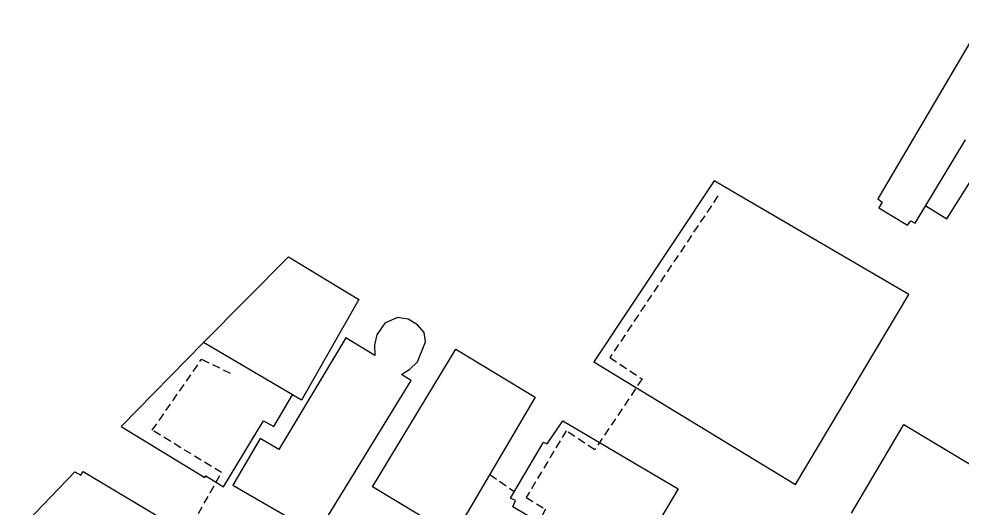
# Model space of a CAD drawing. Header units: inches. Extents: x 2320 to 12644, y -1199 to 8127.
# Drawn here: x 6446 to 8343, y 5929 to 6913 of the extents above; entities that cross this region are included whole.
import ezdxf

# ---------------------------------------------------------------- set-up
doc = ezdxf.new("R2010")
doc.units = ezdxf.units.IN
doc.header["$LTSCALE"] = 32
doc.header["$MEASUREMENT"] = 0
doc.linetypes.add('DASHED', pattern=[0.75, 0.5, -0.25])
doc.layers.add('Buildings', color=1, linetype='Continuous')
doc.layers.add('Pathways', color=30, linetype='DASHED', lineweight=30)

msp = doc.modelspace()

# ---------------------------------------------------------------- linework, layer by layer
at = {"layer": 'Buildings'}
for p, q in [((8386, 6913.1), (8172.9, 6550.7)), ((8248.1, 6501.8), (8349.6, 6669.8)), ((8312, 6510.6), (8394.8, 6643.5)), ((7844.3, 6587), (7602.3, 6223.4)), ((8235.5, 6358.8), (7844.3, 6587)), ((8172.9, 6550.7), (8181.6, 6544.4)), ((8181.6, 6544.4), (8175.4, 6533.1)), ((8175.4, 6533.1), (8233, 6498)), ((8269.4, 6536.9), (8312, 6510.6)), ((8233, 6498), (8239.3, 6506.8)), ((8239.3, 6506.8), (8248.1, 6501.8)), ((6817.4, 6262.3), (6988, 6434.1)), ((6988, 6434.1), (7129.6, 6348.8)), ((8007.3, 5976.4), (8235.5, 6358.8)), ((7129.6, 6348.8), (7014.3, 6145.7)), ((7182.3, 6301.2), (7166, 6277.3)), ((7207.4, 6312.5), (7182.3, 6301.2)), ((7228.7, 6308.7), (7207.4, 6312.5)), ((7247.5, 6297.4), (7228.7, 6308.7)), ((7261.3, 6282.4), (7247.5, 6297.4)), ((7166, 6277.3), (7161, 6257.3)), ((7263.8, 6263.6), (7261.3, 6282.4)), ((6817.4, 6262.3), (6651.9, 6093)), ((6996.7, 6157), (6817.4, 6262.3)), ((7103.3, 6271.1), (6969.1, 6046.6)), ((7162.2, 6236), (7103.3, 6271.1)), ((7247.5, 6223.4), (7263.8, 6263.6)), ((7157.2, 5971.4), (7324.8, 6248.5)), ((7161, 6257.3), (7162.2, 6236)), ((7324.8, 6248.5), (7484.5, 6152)), ((7232.5, 6208.4), (7247.5, 6223.4)), ((7602.3, 6223.4), (8007.3, 5976.4)), ((7215.7, 6197.6), (7232.5, 6208.4)), ((7045.6, 5877.4), (7235, 6185.8)), ((7235, 6185.8), (7215.7, 6197.6)), ((6959.1, 6093), (6996.7, 6157)), ((7014.3, 6145.7), (6996.7, 6157)), ((7484.5, 6152), (7320.2, 5873.6)), ((6651.9, 6093), (6819.9, 5990.2)), ((6857.6, 5971.4), (6937.8, 6104.3)), ((6937.8, 6104.3), (6959.1, 6093)), ((7508.3, 6057.9), (7539.7, 6104.3)), ((7539.7, 6104.3), (7771.6, 5967.6)), ((8120.2, 5918.7), (8225.5, 6096.8)), ((8225.5, 6096.8), (8461.2, 5955.1)), ((6931.5, 6069.1), (6876.4, 5975.2)), ((6969.1, 6046.6), (6931.5, 6069.1)), ((7434.3, 5948.8), (7500.8, 6061.7)), ((7500.8, 6061.7), (7508.3, 6057.9)), ((6446.3, 5884.9), (6559.1, 6001.5)), ((6559.1, 6001.5), (6570.9, 5994.8)), ((6570.9, 5994.8), (6575.6, 6002.6)), ((6575.6, 6002.6), (6757.2, 5893.7)), ((6819.9, 5990.2), (6822.4, 5994)), ((6822.4, 5994), (6857.6, 5971.4)), ((6876.4, 5975.2), (7045.6, 5877.4)), ((7320.2, 5873.6), (7157.2, 5971.4)), ((7771.6, 5967.6), (7668.8, 5795.9)), ((7445, 5944.1), (7434.3, 5948.8)), ((7439.3, 5931.3), (7445, 5944.1)), ((7668.8, 5795.9), (7439.3, 5931.3))]:
    msp.add_line(p, q, dxfattribs=at)
at = {"layer": 'Pathways'}
for points in [[(7851.7, 6557), (7634.4, 6231.8), (7699.1, 6188.6), (7604, 6046.2), (7546.6, 6084.5), (7466.1, 5950.1), (7504.8, 5926.9), (7470.7, 5861.5)], [(6677, 5688), (6853.8, 6000.2), (6714.6, 6085.5), (6813.7, 6228.4), (6875.1, 6198.4)], [(7393, 5996.5), (7442.3, 5962.3)]]:
    msp.add_lwpolyline(points, dxfattribs=at)

doc.saveas('drawing.dxf')
